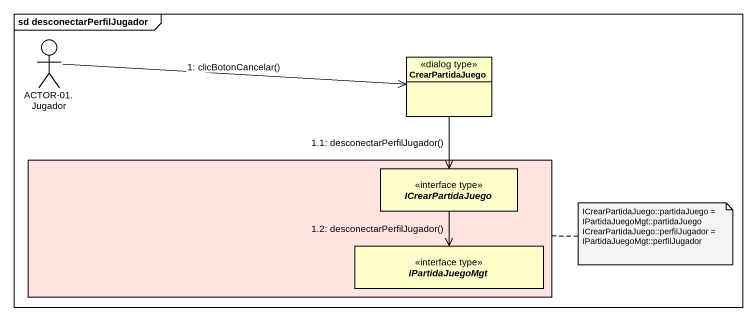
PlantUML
@startuml
mainframe sd desconectarPerfilJugador
allowmixing
hide circle
hide empty members
actor "ACTOR-01. Jugador" as ACTOR_01_Jugador
class CrearPartidaJuego <<dialog type>>
rectangle " " as rectangle1 #FFE4E1 {
  interface ICrearPartidaJuego <<interface type>>
  interface IPartidaJuegoMgt <<interface type>>
}
ACTOR_01_Jugador -right-> CrearPartidaJuego : 1: clicBotonCancelar()
CrearPartidaJuego --> ICrearPartidaJuego : 1.1: desconectarPerfilJugador()
ICrearPartidaJuego --> IPartidaJuegoMgt : 1.2: desconectarPerfilJugador()
note right of rectangle1
  ICrearPartidaJuego::partidaJuego = IPartidaJuegoMgt::partidaJuego
  ICrearPartidaJuego::perfilJugador = IPartidaJuegoMgt::perfilJugador
end note
@enduml
